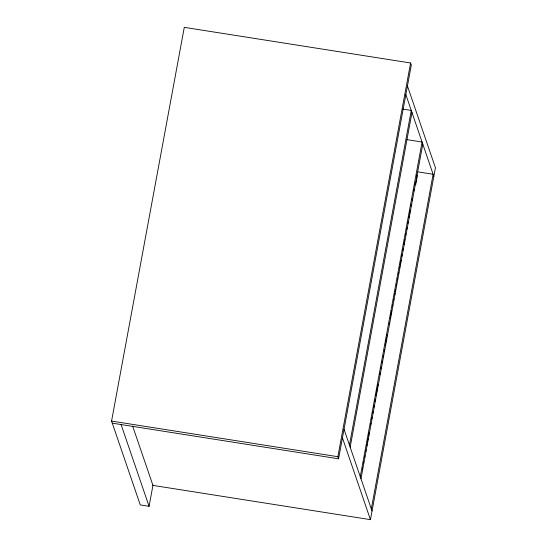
<?xml version="1.0" encoding="UTF-8"?>
<svg xmlns="http://www.w3.org/2000/svg" width="547" height="547" viewBox="0 0 547 547"><rect width="100%" height="100%" fill="white"/><g stroke="black" fill="none" stroke-linecap="round" stroke-linejoin="round"><path stroke-width="0.82" d="M153.016 484.991L149.078 506.317L140.278 504.936L111.567 421.074L184.284 27.35L410.585 62.987L411.303 65.079L338.579 458.803L112.285 423.166M338.579 458.803L337.861 456.704L410.585 62.987M349.451 445.087L411.262 110.426L402.879 109.106M350.169 447.179L411.98 112.518M360.268 476.683L422.079 142.022L406.995 139.649M362.374 469.36L362.682 467.685M363.454 463.487L363.769 461.812M364.541 457.62L364.849 455.938M365.622 451.747L365.936 450.072M366.709 445.88L367.016 444.198M367.331 442.523L368.104 438.332M368.411 436.65L369.184 432.458M370.579 424.91L370.893 423.234M371.666 419.043L371.974 417.361M372.746 413.17L373.061 411.494M373.833 407.303L374.141 405.621M374.921 401.43L375.228 399.754M376.001 395.563L376.309 393.881M376.623 392.206L377.396 388.014M377.703 386.332L378.018 384.657M379.871 374.592L380.186 372.917M380.958 368.726L381.266 367.044M382.045 362.852L382.353 361.177M383.126 356.986L383.433 355.304M384.213 351.112L384.52 349.437M385.293 345.239L385.608 343.564M385.915 341.889L386.688 337.697M387.002 336.015L387.31 334.34M389.17 324.275L389.478 322.6M390.25 318.409L390.565 316.727M390.873 315.051L391.645 310.86M392.418 306.669L392.732 304.987M393.505 300.795L393.813 299.12M394.592 294.922L394.9 293.247M395.207 291.572L395.515 289.896M396.295 285.698L396.602 284.023M397.375 279.832L397.69 278.149M398.462 273.958L398.77 272.283M399.542 268.092L399.857 266.41M400.165 264.734L400.937 260.543M401.717 256.352L402.024 254.67M402.797 250.478L403.105 248.803M403.884 244.605L404.192 242.93M404.5 241.254L404.814 239.579M405.587 235.381L405.895 233.706M406.667 229.514L406.982 227.832M407.754 223.641L408.062 221.966M408.841 217.774L409.149 216.092M409.457 214.417L410.229 210.226M411.009 206.028L411.317 204.352M412.089 200.161L412.404 198.486M413.792 190.937L414.106 189.255M414.879 185.064L415.187 183.389M360.986 478.782L422.797 144.121M415.699 184.715L417.293 176.1L416.746 174.507M371.31 508.942L433.121 174.281L418.038 171.902M132.634 426.079L152.941 485.401L370.442 519.65L435.433 167.765L407.44 85.995M111.567 421.074L337.861 456.704M405.847 94.61L433.839 176.373M344.036 429.272L372.028 511.035M342.443 437.887L370.442 519.65M121.085 424.554L149.078 506.317"/></g></svg>
